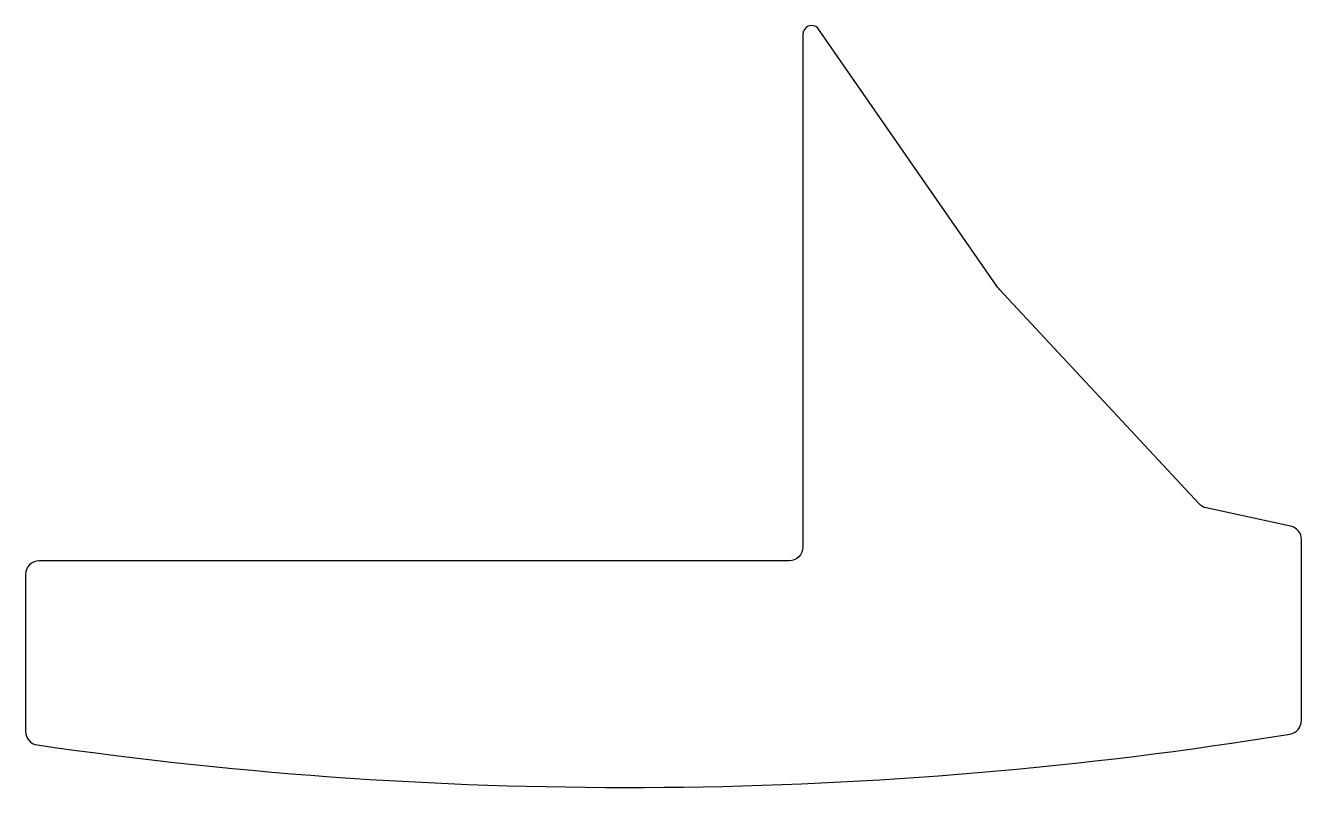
# Model space of a CAD drawing. Header units: millimetres. Extents: x -43.2 to 49.2, y -43.2 to 11.9.
import ezdxf

# ---------------------------------------------------------------- set-up
doc = ezdxf.new("R2010")
doc.units = ezdxf.units.MM
doc.layers.get('0').update_dxf_attribs({"linetype": 'CONTINUOUS'})

msp = doc.modelspace()

# ---------------------------------------------------------------- linework, layer by layer
msp.add_lwpolyline([(13.087, 11.307), (13.087, -25.8, -0.414214), (12.087, -26.8), (-42.205, -26.8, 0.414214), (-43.205, -27.8), (-43.205, -39.135, 0.372766), (-42.348, -40.125, 0.076265), (48.36, -39.338, 0.36783), (49.2, -38.35), (49.2, -25.271, 0.353134), (48.411, -24.293), (42.306, -22.973, -0.15312), (41.786, -22.677), (27.319, -7.151, -0.035975), (27.138, -6.927), (14.182, 11.76, 0.659942)], format="xyb", close=True)

doc.saveas('drawing.dxf')
